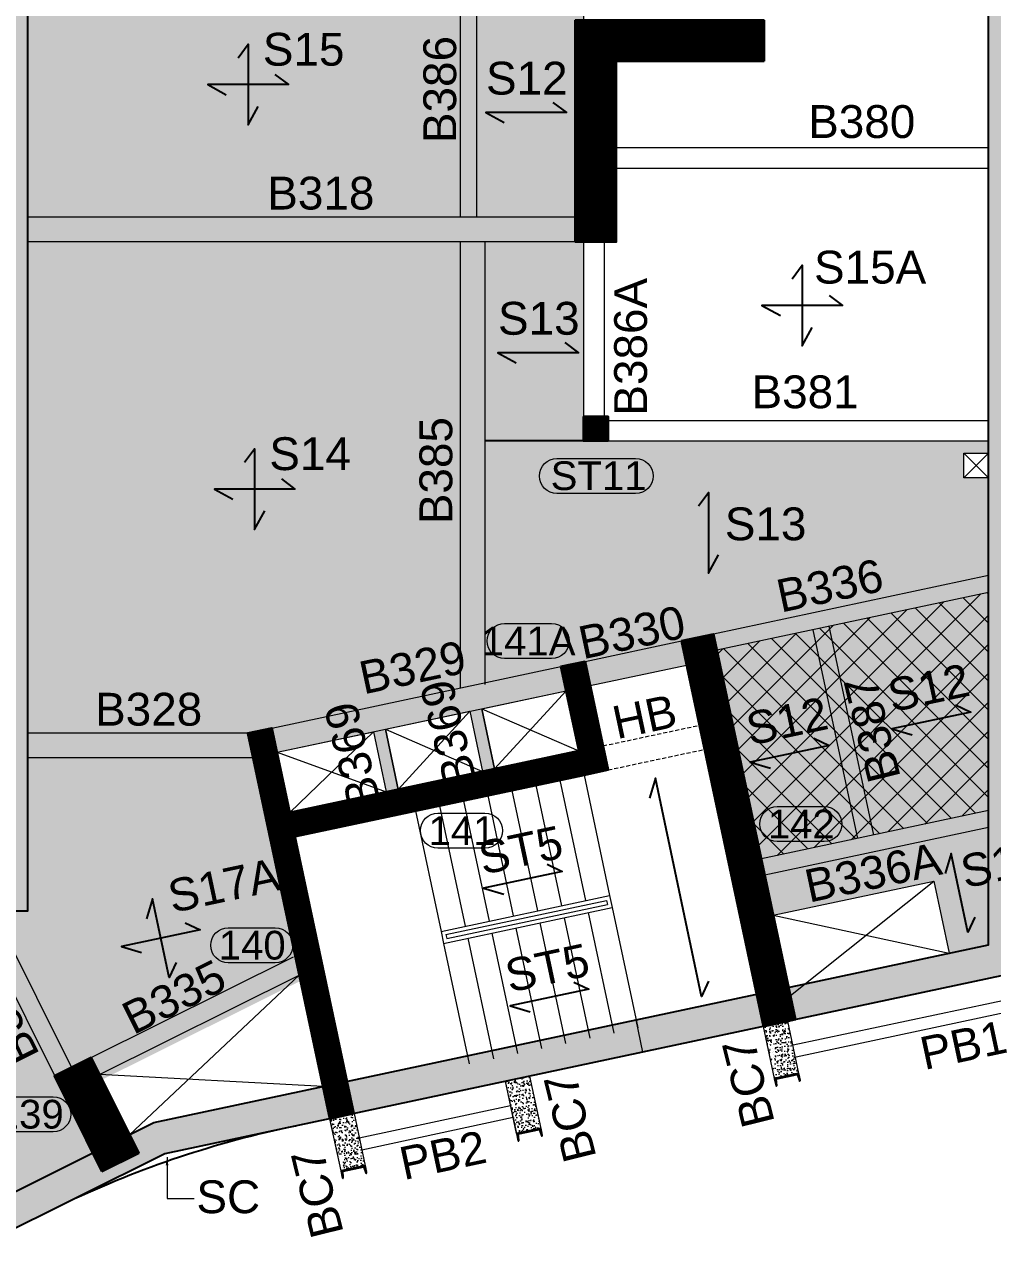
# Model space of a CAD drawing. Header units: millimetres. Extents: x -954 to 225541, y -300291 to -180647.
# Drawn here: x 115228 to 127025, y -234916 to -220089 of the extents above; entities that cross this region are included whole.
import ezdxf
from ezdxf.enums import TextEntityAlignment as Align

# ---------------------------------------------------------------- set-up
doc = ezdxf.new("R2010")
doc.units = ezdxf.units.MM
doc.header["$LTSCALE"] = 100
doc.header["$MEASUREMENT"] = 0
doc.linetypes.add('DASHED', pattern=[0.75, 0.5, -0.25])
for name, color, linetype, lineweight in [('+5200 MM SSL', 250, 'Continuous', 9), ('BEAM', 191, 'Continuous', 20), ('BEAM NO (H)', 121, 'Continuous', 20), ('BEAM NO (V)', 121, 'Continuous', 20), ('COL HATCH', 67, 'Continuous', 25), ('colno', 11, 'Continuous', 15), ('COLUMN', 84, 'Continuous', 30), ('NON STRU. WALL', 3, 'Continuous', 15), ('RET WALL', 31, 'Continuous', 30), ('RET WALL HATCH', 57, 'Continuous', 13), ('SHADE', 252, 'Continuous', 13), ('SLAB MARK', 241, 'Continuous', 25), ('SLAB NO', 52, 'Continuous', 25), ('STAIRCASE', 39, 'Continuous', 9), ('STUB', 2, 'Continuous', 30), ('SUNK', 251, 'Continuous', 9), ('void', 45, 'Continuous', 18)]:
    doc.layers.add(name, color=color, linetype=linetype, lineweight=lineweight)
for name, color, linetype in [('SLAB', 1, 'Continuous'), ('WD-ELE-1', 2, 'Continuous'), ('WD-RCC SLAB HATCH', 253, 'Continuous')]:
    doc.layers.add(name, color=color, linetype=linetype)
doc.styles.add('ARIAL', font='arial.ttf')
doc.dimstyles.new('50', dxfattribs={"dimscale": 50, "dimtxt": 2, "dimasz": 2, "dimexe": 0.5, "dimexo": 0.5, "dimgap": 0.5, "dimtad": 1, "dimdec": 0, "dimzin": 3, "dimdsep": 46, "dimtxsty": 'ARIAL', "dimcen": 0, "dimdle": 1, "dimclrd": 256, "dimclre": 256, "dimclrt": 7, "dimadec": 0, "dimazin": 0, "dimtfac": 1, "dimtdec": 0, "dimtmove": 0, "dimatfit": 3, "dimfxl": 0, "dimtolj": 1, "dimtzin": 0, "dimlwd": -1, "dimlwe": -1, "dimarcsym": 0})
pattern_1 = [(45, (-46170.95, -917447.999), (-8.83883476, 8.83883476), [])]
pattern_2 = [(45, (-98996.892, -734137.501), (-8.83883476, 8.83883476), [])]
pattern_3 = [(50, (-47286.1, -571132.81), (107.589027, -9.41282), [11.25, -123.75]), (355, (-47286.1, -571132.81), (-20.8127, 112.82882), [9, -99]), (100.451444, (-47277.14, -571133.6), (86.776327, 103.415999), [9.561029, -105.171317]), (46.1842, (-47286.1, -571102.81), (160.0862, -24.827892), [16.875, -185.625]), (96.635635, (-47272.76, -571104.88), (140.19929, 146.11779), [14.34155, -157.757064]), (351.184164, (-47286.1, -571102.81), (140.19929, 146.11779), [13.5, -148.5]), (21, (-47271.1, -571110.31), (89.536058, -60.392834), [11.25, -123.75]), (326, (-47271.1, -571110.31), (36.4973, 108.772507), [9, -99]), (71.451445, (-47263.64, -571115.34), (126.033357, 48.379673), [9.561029, -105.171317]), (37.5, (-47286.103, -571132.81), (1.8239783, 49.934078), [0, -97.8, 0, -100.5, 0, -99.375]), (7.5, (-47286.103, -571132.81), (39.4604306, 59.161757), [0, -57.3, 0, -95.55, 0, -37.875]), (327.5, (-47319.553, -571132.81), (80.0733654, -3.3832308), [0, -37.5, 0, -117, 0, -155.25]), (317.5, (-47334.55, -571132.81), (87.477925, 15.015747), [0, -48.75, 0, -77.7, 0, -110.25])]

# ---------------------------------------------------------------- blocks, each defined once
blk = doc.blocks.new('A$C4B8E2928')
at = {"layer": 'NON STRU. WALL', "lineweight": 13}
h = blk.add_hatch(dxfattribs=at)
h.set_pattern_fill('AR-CONC', color=8, scale=15, style=0)
h.set_pattern_definition(pattern_3)
h.paths.add_polyline_path([(123410, -26170), (123117, -26232), (123252, -26868), (123546, -26806)])
h = blk.add_hatch(dxfattribs=at)
h.set_pattern_fill('AR-CONC', color=8, scale=15, style=0)
h.set_pattern_definition(pattern_3)
h.paths.add_polyline_path([(120269, -26839), (119976, -26901), (120111, -27537), (120404, -27475)])
h = blk.add_hatch(dxfattribs=at)
h.set_pattern_fill('AR-CONC', color=8, scale=15, style=0)
h.set_pattern_definition(pattern_3)
h.paths.add_polyline_path([(118130, -27294), (117837, -27356), (117972, -27992), (118265, -27930)])
at = {"layer": 'NON STRU. WALL'}
for points in [[(123117, -26232), (123410, -26170), (123546, -26806), (123252, -26868)], [(119974, -26901), (120269, -26839), (120404, -27475), (120110, -27537)], [(117835, -27357), (118130, -27294), (118265, -27930), (117971, -27992)]]:
    blk.add_lwpolyline(points, close=True, dxfattribs=at)

msp = doc.modelspace()

# ---------------------------------------------------------------- hatches: boundary and pattern name
at = {"layer": '+5200 MM SSL', "lineweight": 13}
h = msp.add_hatch(dxfattribs=at)
h.set_pattern_fill('DOTS', color=5, scale=2000)
h.set_pattern_definition([(0, (-164400.5, -6e-10), (62.5, 125), [0, -125])])
h.paths.add_polyline_path([(122040.2, -202338.9), (121990.2, -202338.9), (121990.2, -201938.9), (123175.2, -201938.9), (123175.2, -199438.9), (125975.2, -199438.9), (125975.2, -201938.9), (126975.2, -201938.9), (126975.2, -198938.9), (118715.2, -198938.9), (118715.2, -199038.9), (118365.2, -199038.9), (118315.2, -199089.7), (118315.2, -202188.9), (115265.2, -202188.9), (115265.2, -199038.9), (96115.2, -199038.9), (96115.2, -198938.9), (84765.2, -198938.9), (84765.2, -203788.9), (86052.2, -203788.9), (86052.2, -205288.9), (84765.2, -205288.9), (84765.2, -207788.9), (86052.2, -207788.9), (86052.2, -209288.9), (84765.2, -209288.9), (84765.2, -211888.9), (86052.2, -211888.9), (86052.2, -213388.9), (84765.2, -213388.9), (84765.2, -229088.9), (88715.2, -229088.9), (88715.2, -230488.9), (91910.2, -230488.9), (91910.2, -230888.9), (91910.2, -233750.2), (92070.3, -234071.6), (94649.8, -232787.3), (96693, -236889.5), (100900.2, -234795), (103533.4, -240074.7), (110064.8, -236823), (109797.4, -236285.9), (110513.6, -235929.3), (110781, -236466.4), (116510.2, -233614.1), (116175.9, -232942.7), (118593, -231739.3), (118867.2, -233027.7), (119160.7, -232965.2), (118525.6, -229982.1), (122340.2, -229170.1), (122121.5, -228143.1), (123295.2, -227893.2), (124148.9, -231903.4), (124540.1, -231820.1), (124352.7, -230939.8), (126308.9, -230523.4), (126496.3, -231403.7), (126975.2, -231301.7), (126975.2, -225613.9), (126675.2, -225613.9), (126675.2, -225313.9), (126975.2, -225313.9), (126975.2, -225163.9), (122040.2, -225163.9), (122040.2, -222738.9), (121940.2, -222738.9), (121940.2, -220038.9), (122040.2, -220038.9)])
h.paths.add_polyline_path([(94035.2, -221063.9), (94835.2, -221063.9), (94835.2, -221413.9), (94035.2, -221413.9)], flags=16)
h.paths.add_polyline_path([(96115.2, -217638.9), (96115.2, -216138.9), (96515.2, -216138.9), (96515.2, -217638.9)], flags=16)
h.paths.add_polyline_path([(96115.2, -213938.9), (96115.2, -212738.9), (96515.2, -212738.9), (96515.2, -213938.9)], flags=16)
h.paths.add_polyline_path([(97965.2, -217638.9), (97965.2, -212583.9), (113278.2, -212583.9), (113278.2, -212138.9), (113578.2, -212138.9), (113578.2, -213638.9), (113278.2, -213638.9), (113278.2, -215138.9), (113578.2, -215138.9), (113578.2, -216638.9), (113278.2, -216638.9), (113278.2, -216258.9), (108128.2, -216258.9), (108128.2, -217638.9)], flags=16)
h.paths.add_polyline_path([(88515.2, -212638.9), (86515.2, -212638.9), (86515.2, -211638.9), (88515.2, -211638.9)], flags=16)
h.paths.add_polyline_path([(86352.2, -212838.9), (86052.2, -212838.9), (86052.2, -212438.9), (86352.2, -212438.9)], flags=16)
h.paths.add_polyline_path([(93840.2, -225588.9), (96115.2, -225588.9), (96115.2, -227738.9), (93840.2, -227738.9)], flags=16)
h.paths.add_polyline_path([(96515.2, -225588.9), (98790.2, -225588.9), (98790.2, -227738.9), (96515.2, -227738.9)], flags=16)
h.paths.add_polyline_path([(97965.2, -211188.9), (97965.2, -206183.9), (113278.2, -206183.9), (113278.2, -206688.9), (113578.2, -206688.9), (113578.2, -208188.9), (113278.2, -208188.9), (113278.2, -209688.9), (113578.2, -209688.9), (113578.2, -211188.9), (113278.2, -211188.9)], flags=16)
h.paths.add_polyline_path([(96115.2, -208438.9), (96115.2, -206938.9), (96515.2, -206938.9), (96515.2, -208438.9)], flags=16)
h.paths.add_polyline_path([(86352.2, -208738.9), (86052.2, -208738.9), (86052.2, -208338.9), (86352.2, -208338.9)], flags=16)
h.paths.add_polyline_path([(96515.2, -229088.9), (97715.2, -229088.9), (97715.2, -230288.9), (96515.2, -230288.9), (96515.2, -229888.9), (96115.2, -229888.9), (96115.2, -229488.9), (96515.2, -229488.9)], flags=16)
h.paths.add_polyline_path([(88515.2, -206238.9), (86515.2, -206238.9), (86515.2, -205238.9), (88515.2, -205238.9)], flags=16)
h.paths.add_polyline_path([(103905.2, -221063.9), (104705.2, -221063.9), (104705.2, -221413.9), (103905.2, -221413.9)], flags=16)
h.paths.add_polyline_path([(88515.2, -204838.9), (86515.2, -204838.9), (86515.2, -203838.9), (88515.2, -203838.9)], flags=16)
h.paths.add_polyline_path([(96115.2, -204788.9), (96115.2, -203288.9), (96515.2, -203288.9), (96515.2, -204788.9)], flags=16)
h.paths.add_polyline_path([(86352.2, -204738.9), (86052.2, -204738.9), (86052.2, -204338.9), (86352.2, -204338.9)], flags=16)
h.paths.add_polyline_path([(97965.2, -204788.9), (97965.2, -201788.9), (103776.7, -201788.9), (109542.7, -201788.9), (109542.7, -204788.9)], flags=16)
h.paths.add_polyline_path([(106315.2, -225588.9), (108590.2, -225588.9), (108590.2, -227738.9), (106315.2, -227738.9)], flags=16)
h.paths.add_polyline_path([(104715.2, -229088.9), (105015.2, -229088.9), (105015.2, -228788.9), (105415.2, -228788.9), (105415.2, -229088.9), (105915.2, -229088.9), (105915.2, -230288.9), (104715.2, -230288.9)], flags=16)
h.paths.add_polyline_path([(109215.2, -221063.9), (110015.2, -221063.9), (110015.2, -221413.9), (109215.2, -221413.9)], flags=16)
h.paths.add_polyline_path([(97815.2, -200888.9), (97815.2, -200288.9), (99315.2, -200288.9), (99315.2, -200888.9)], flags=16)
h.paths.add_polyline_path([(108515.2, -229088.9), (108815.2, -229088.9), (108815.2, -228788.9), (109215.2, -228788.9), (109215.2, -229088.9), (109715.2, -229088.9), (109715.2, -230288.9), (108515.2, -230288.9)], flags=16)
h.paths.add_polyline_path([(103915.2, -200888.9), (103915.2, -200288.9), (105415.2, -200288.9), (105415.2, -200888.9)], flags=16)
h.paths.add_polyline_path([(114065.2, -216073.9), (114065.2, -215073.9), (114865.2, -215073.9), (114865.2, -215373.9), (115265.2, -215373.9), (115265.2, -212288.9), (118315.2, -212288.9), (118315.2, -216888.4), (118315.5, -216888.9), (115265.2, -216888.9), (115265.2, -215773.9), (114865.2, -215773.9), (114865.2, -216073.9)], flags=16)
h.paths.add_polyline_path([(104047.3, -238310.9), (104136.8, -238266.3), (104181.3, -238355.8), (104091.8, -238400.4)], flags=16)
h.paths.add_polyline_path([(114065.2, -209013.9), (114065.2, -208013.9), (114865.2, -208013.9), (114865.2, -208313.9), (115265.2, -208313.9), (115265.2, -207388.9), (118315.2, -207388.9), (118315.2, -211988.9), (115265.2, -211988.9), (115265.2, -208713.9), (114865.2, -208713.9), (114865.2, -209013.9)], flags=16)
h.paths.add_polyline_path([(108815.2, -200888.9), (108815.2, -200288.9), (110315.2, -200288.9), (110315.2, -200888.9)], flags=16)
h.paths.add_polyline_path([(114065.2, -206288.9), (114065.2, -205288.9), (114865.2, -205288.9), (115265.2, -205343.9), (115265.2, -202488.9), (118315.2, -202488.9), (118315.2, -207088.9), (115265.2, -207088.9), (115265.2, -205743.9), (114865.2, -205743.9), (114865.2, -206288.9)], flags=16)
h.paths.add_polyline_path([(113278.2, -204638.9), (113278.2, -203138.9), (113578.2, -203138.9), (113578.2, -204638.9)], flags=16)
h.paths.add_polyline_path([(111665.2, -201808.9), (111665.2, -199808.9), (112665.2, -199808.9), (112665.2, -201808.9)], flags=16)
h.paths.add_polyline_path([(118615.2, -213018.9), (118615.2, -212018.9), (119115.2, -212018.9), (119115.2, -213018.9)], flags=16)
h.paths.add_polyline_path([(113865.2, -201808.9), (113865.2, -199808.9), (114865.2, -199808.9), (114865.2, -201808.9)], flags=16)
h.paths.add_polyline_path([(118615.2, -209163.9), (118615.2, -208163.9), (119115.2, -208163.9), (119115.2, -209163.9)], flags=16)
h.paths.add_polyline_path([(118307, -228955.1), (119480.7, -228705.3), (119636.9, -229438.8), (118463.2, -229688.7)], flags=16)
h.paths.add_polyline_path([(118615.2, -205298.9), (118615.2, -204298.9), (119115.2, -204298.9), (119115.2, -205298.9)], flags=16)
h.paths.add_polyline_path([(119627.4, -228674), (120654.4, -228455.4), (120810.6, -229189), (119783.6, -229407.6)], flags=16)
h.paths.add_polyline_path([(120801.1, -228424.2), (121828.1, -228205.6), (121984.3, -228939.1), (120957.3, -229157.7)], flags=16)
at = {"layer": 'COL HATCH'}
h = msp.add_hatch(dxfattribs=at)
h.set_pattern_fill('ANSI31', color=256, scale=100, style=0)
h.set_pattern_definition([(45, (-98896.892, -734137.501), (-8.83883476, 8.83883476), [])])
h.paths.add_polyline_path([(124240.2, -220538.9), (124240.2, -220038.9), (121940.2, -220038.9), (121940.2, -222738.9), (122440.2, -222738.9), (122440.2, -220538.9)])
h = msp.add_hatch(dxfattribs=at)
h.set_pattern_fill('ANSI31', color=256, scale=100, style=0)
h.set_pattern_definition(pattern_2)
h.paths.add_polyline_path([(123232.8, -227599.8), (123624, -227516.5), (124623.4, -232211.3), (124232.2, -232294.6)])
h = msp.add_hatch(dxfattribs=at)
h.set_pattern_fill('ANSI31', color=256, scale=100, style=0)
h.set_pattern_definition(pattern_2)
h.paths.add_polyline_path([(121765.6, -227912.1), (122059.1, -227849.7), (122340.2, -229170.1), (122046.7, -229232.5)])
h = msp.add_hatch(dxfattribs=at)
h.set_pattern_fill('ANSI31', color=256, scale=100, style=0)
h.set_pattern_definition(pattern_1)
h.paths.add_polyline_path([(117951.1, -228724.1), (118244.5, -228661.7), (119243.9, -233356.5), (118950.5, -233418.9)])
h = msp.add_hatch(dxfattribs=at)
h.set_pattern_fill('ANSI31', color=256, scale=100, style=0)
h.set_pattern_definition(pattern_1)
h.paths.add_polyline_path([(118463.2, -229688.7), (118525.6, -229982.1), (122046.7, -229232.5), (121984.3, -228939.1)])
h = msp.add_hatch(dxfattribs=at)
h.set_pattern_fill('ANSI31', color=256, scale=100, angle=-0.02845, style=0)
h.set_pattern_definition([(251.467025, (272203.213, 246771.18), (11.85176104, -3.9731298), [])])
h.paths.add_polyline_path([(116174, -234060.7), (116621.6, -233837.9), (116042.2, -232674.1), (115594.6, -232897)])
at = {"layer": 'RET WALL HATCH'}
h = msp.add_hatch(dxfattribs=at)
h.set_pattern_fill('ANSI33', color=256, scale=1000, style=0)
h.set_pattern_definition([(45, (180198, 657046.5), (-176.776695, 176.776695), []), (45, (180374.77, 657046.5), (-176.776695, 176.776695), [125, -62.5])])
h.paths.add_polyline_path([(114865.2, -211188.9), (96515.2, -211188.9), (96515.2, -205288.9), (114865.2, -205288.9)], flags=16)
h.paths.add_polyline_path([(114865.2, -204788.9), (96515.2, -204788.9), (96515.2, -199038.9), (114865.2, -199038.9)], flags=16)
h.paths.add_polyline_path([(114865.2, -211688.9), (114865.2, -217638.9), (96515.2, -217638.9), (96515.2, -211688.9)], flags=16)
h.paths.add_polyline_path([(114865.2, -218038.9), (114865.2, -230488.9), (106315.2, -230488.9), (106315.2, -218038.9)], flags=16)
h.paths.add_polyline_path([(105915.2, -218038.9), (105915.2, -230488.9), (96515.2, -230488.9), (96515.2, -218038.9)], flags=16)
h.paths.add_polyline_path([(96115.2, -211238.9), (84765.2, -211238.9), (84765.2, -211638.9), (96115.2, -211638.9), (96115.2, -217638.9), (84765.2, -217638.9), (84765.2, -218038.9), (96115.2, -218038.9), (96115.2, -230488.9), (84765.2, -230488.9), (84765.2, -198938.9), (96115.2, -198938.9), (96115.2, -204838.9), (84765.2, -204838.9), (84765.2, -205238.9), (96115.2, -205238.9)], flags=16)
h.paths.add_polyline_path([(100720.6, -235331.2), (103171.9, -240254.7), (99322.5, -242171.2), (96871.3, -237247.6)], flags=16)
h.paths.add_polyline_path([(94470.6, -233323.2), (96331.3, -237060.5), (98964.5, -242349.4), (88490.7, -247563.9), (83997.2, -238538.2), (92443.2, -234332.7)], flags=16)
h.paths.add_polyline_path([(84765.2, -205238.9), (84765.2, -204838.9), (86052.2, -204838.9), (86052.2, -205238.9)], flags=16)
h.paths.add_polyline_path([(96515.2, -201188.9), (96115.2, -201188.9), (96115.2, -199038.9), (96515.2, -199038.9)], flags=16)
h.paths.add_polyline_path([(96115.2, -230488.9), (96115.2, -229088.9), (96515.2, -229088.9), (96515.2, -230488.9)], flags=16)
h.paths.add_polyline_path([(106315.2, -229088.9), (106315.2, -230488.9), (105915.2, -230488.9), (105915.2, -229088.9)], flags=16)
h.paths.add_polyline_path([(94716.9, -233817.5), (95074.7, -233639.3), (94650.2, -232786.4), (83461.5, -238359.9), (88310.9, -248100.3), (100127.4, -242217.3), (99949.2, -241859.2), (99949.3, -241859.2), (100127.4, -242217.3), (116940, -233846.9), (127375.2, -231625.5), (127375.2, -198538.9), (84365.2, -198538.9), (84365.2, -230888.9), (98715.2, -230888.9), (98715.2, -230488.9), (101415.2, -230488.9), (101415.2, -230888.9), (115265.2, -230888.9), (115265.2, -199038.9), (118715.2, -199038.9), (118715.2, -198938.9), (126975.2, -198938.9), (126975.2, -231301.7), (116807.1, -233466.2), (103533.4, -240074.7), (100900.4, -234794.8), (96693, -236889.5), (96033, -235564), (95674.9, -235742.3), (95006.2, -234399.5), (95364.3, -234221.3), (95364.3, -234221.3), (95006.5, -234399.4)])
at = {"layer": 'STUB', "lineweight": 15}
h = msp.add_hatch(dxfattribs=at)
h.set_pattern_fill('ANSI31', color=67, scale=100, angle=-116.467025, style=0)
h.paths.add_polyline_path([(122040.2, -224863.9), (122040.2, -225163.9), (122340.2, -225163.9), (122340.2, -224863.9)])
at = {"layer": 'SUNK'}
h = msp.add_hatch(dxfattribs=at)
h.set_pattern_fill('ANSI37', color=256, scale=2000)
h.paths.add_polyline_path([(123665.6, -227712.2), (126974.9, -227006.3), (126974.9, -229664.5), (124206.7, -230253.8)])
at = {"layer": 'WD-RCC SLAB HATCH', "ltscale": 1000}
h = msp.add_hatch(dxfattribs=at)
h.set_pattern_fill('ANSI31', color=256, scale=45, angle=-257.98261)
h.set_pattern_definition([(147.01738666, (1009921.4247, -119285.7315), (-3.062162878, -4.71845139), [])])
h.paths.add_polyline_path([(124367.5, -232930.4), (124385.6, -233015.5, 0.4142136), (124389.2, -233017.8), (124392.2, -233017.1, 0.3816891), (124394.5, -233013.9), (124387.2, -232938.9, -0.3816891), (124391.1, -232933.5), (124640.6, -232880.4, -0.3816891), (124646.4, -232883.7), (124670.3, -232955.2, 0.3816891), (124673.7, -232957.2), (124676.7, -232956.6, 0.4142136), (124679, -232953), (124660.9, -232867.9)])
h = msp.add_hatch(dxfattribs=at)
h.set_pattern_fill('ANSI31', color=256, scale=45, angle=-257.98261)
h.set_pattern_definition([(147.01738666, (1006780.085, -119954.7836), (-3.062162878, -4.71845139), [])])
h.paths.add_polyline_path([(121226.2, -233599.4), (121244.3, -233684.5, 0.4142136), (121247.8, -233686.8), (121250.8, -233686.2, 0.3816891), (121253.2, -233683), (121245.9, -233608, -0.3816891), (121249.8, -233602.6), (121499.3, -233549.5, -0.3816891), (121505.1, -233552.8), (121528.9, -233624.3, 0.3816891), (121532.4, -233626.3), (121535.4, -233625.6, 0.4142136), (121537.7, -233622.1), (121519.6, -233537)])
h = msp.add_hatch(dxfattribs=at)
h.set_pattern_fill('ANSI31', color=256, scale=45, angle=-257.98261)
h.set_pattern_definition([(147.01738666, (1004640.9266, -120409.8095), (-3.062162878, -4.71845139), [])])
h.paths.add_polyline_path([(119087, -234054.5), (119105.1, -234139.5, 0.4142136), (119108.7, -234141.9), (119111.7, -234141.2, 0.3816891), (119114, -234138), (119106.7, -234063, -0.3816891), (119110.7, -234057.6), (119360.1, -234004.5, -0.3816891), (119365.9, -234007.8), (119389.8, -234079.3, 0.3816891), (119393.2, -234081.3), (119396.2, -234080.6, 0.4142136), (119398.6, -234077.1), (119380.4, -233992)])

# ---------------------------------------------------------------- linework, layer by layer
at = {"layer": '+5200 MM SSL', "color": 5}
msp.add_lwpolyline([(96115.2, -199038.9), (118715.2, -199038.9), (118715.2, -198938.9), (126975.2, -198938.9), (126975.2, -201938.9), (121990.2, -201938.9), (121990.2, -202338.9), (122040.2, -202338.9), (122040.2, -220038.9), (121940.2, -220038.9), (121940.2, -222738.9), (122040.2, -222738.9), (122040.2, -225163.9), (126975.2, -225163.9), (126975.2, -231301.7), (116807.1, -233466.2), (103533.4, -240074.7)], dxfattribs=at)
at = {"layer": 'BEAM'}
for p, q in [((120538.7, -219038.9), (120538.7, -222438.9)), ((120738.7, -219038.9), (120738.7, -222438.9)), ((122440.2, -221588.9), (126975.2, -221588.9)), ((122440.2, -221838.9), (126975.2, -221838.9)), ((121940.2, -222438.9), (115265.2, -222438.9)), ((121940.2, -222738.9), (115265.2, -222738.9)), ((120538.7, -222738.9), (120538.7, -228173.3)), ((120838.7, -222738.9), (120838.7, -228130.7)), ((122040.2, -222738.9), (122040.2, -224863.9)), ((122290.2, -222738.9), (122290.2, -224863.9)), ((122340.2, -224913.9), (126975.2, -224913.9)), ((122340.2, -225163.9), (126975.2, -225163.9)), ((126975.2, -226803.2), (123624, -227516.5)), ((126975.2, -227007.6), (123665.6, -227712.2)), ((125576.3, -229963.7), (125035, -227420.7)), ((125380.7, -230005.3), (124839.3, -227462.3)), ((122059.1, -227849.7), (123232.8, -227599.8)), ((122121.5, -228143.1), (123295.2, -227893.2)), ((118244.5, -228661.7), (121765.6, -227912.1)), ((118307, -228955.1), (121828.1, -228205.6)), ((120654.4, -228455.4), (120810.6, -229189)), ((120801.1, -228424.2), (120957.3, -229157.7)), ((117951.1, -228724.1), (115265.2, -228724.1)), ((119480.7, -228705.3), (119636.9, -229438.8)), ((119627.4, -228674), (119783.6, -229407.6)), ((118015, -229024.1), (115265.2, -229024.1)), ((126975.2, -229665.9), (124207, -230255.2)), ((126975.2, -229870.4), (124248.6, -230450.8)), ((115804.3, -232792.5), (114956.6, -231092)), ((115598.4, -232895.1), (114750.8, -231194.6)), ((116042.2, -232674.1), (118505.4, -231447.8)), ((116144.7, -232880), (118577.9, -231668.6)), ((128402.6, -231713.6), (124596.3, -232523.8)), ((128433.8, -231860.3), (124632.4, -232669.5)), ((122765, -232606.9), (122681.8, -232215.7)), ((119307.6, -233649.7), (121152.9, -233257.2)), ((119338.8, -233796.4), (121183.7, -233401.2))]:
    msp.add_line(p, q, dxfattribs=at)
at = {"layer": 'BEAM', "linetype": 'DASHED'}
for p, q in [((122277.7, -228876.7), (123451.4, -228626.8)), ((122340.2, -229170.1), (123513.9, -228920.2))]:
    msp.add_line(p, q, dxfattribs=at)
at = {"layer": 'BEAM'}
for points in [[(124367.5, -232930.4), (124232.2, -232294.6)], [(124525.6, -232232.1), (124660.9, -232867.9)], [(121384.3, -232901.2), (121519.6, -233537)], [(121226.2, -233599.4), (121090.8, -232963.7)], [(119245.1, -233356.2), (119380.4, -233992)], [(119087, -234054.5), (118951.7, -233418.7)]]:
    msp.add_lwpolyline(points, dxfattribs=at)
at = {"layer": 'colno'}
msp.add_lwpolyline([(121717.2, -225804.5, -1), (121717.2, -225377.1), (122674.2, -225377.1, -1), (122674.2, -225804.5)], format="xyb", close=True, dxfattribs=at)
at = {"layer": 'colno', "elevation": -1455.5}
for points in [[(121079.5, -227813.5, -1), (121079.5, -227386.1), (121652.1, -227386.1, -1), (121652.1, -227813.5)], [(124401.3, -230043.9, -1), (124401.3, -229616.5), (124973.9, -229616.5, -1), (124973.9, -230043.9)], [(120267.4, -230123.9, -1), (120267.4, -229696.5), (120840, -229696.5, -1), (120840, -230123.9)], [(117711.8, -231519.3, -1), (117711.8, -231091.9), (118284.4, -231091.9, -1), (118284.4, -231519.3)], [(115007.4, -233577.7, -1), (115007.6, -233150.3), (115580.2, -233150.6, -1), (115579.9, -233578)]]:
    msp.add_lwpolyline(points, format="xyb", close=True, dxfattribs=at)
at = {"layer": 'COLUMN'}
msp.add_line((122440.2, -220538.9), (121940.2, -220538.9), dxfattribs=at)
for points in [[(124240.2, -220538.9), (124240.2, -220038.9), (121940.2, -220038.9), (121940.2, -222738.9), (122440.2, -222738.9), (122440.2, -220538.9)], [(123232.8, -227599.8), (123624, -227516.5), (124623.4, -232211.3), (124232.2, -232294.6)], [(121765.6, -227912.1), (122059.1, -227849.7), (122340.2, -229170.1), (122046.7, -229232.5)], [(117951.1, -228724.1), (118244.5, -228661.7), (119243.9, -233356.5), (118950.5, -233418.9)], [(118463.2, -229688.7), (118525.6, -229982.1), (122046.7, -229232.5), (121984.3, -228939.1)], [(116174, -234060.7), (116621.6, -233837.9), (116042.2, -232674.1), (115594.6, -232897)]]:
    msp.add_lwpolyline(points, close=True, dxfattribs=at)
at = {"layer": 'RET WALL', "lineweight": 25}
msp.add_lwpolyline([(116807.1, -233466.2), (126975.2, -231301.7), (126975.2, -198938.9), (118665.2, -198938.9), (118665.2, -199038.9), (115265.2, -199038.9), (115265.2, -230888.9), (84365.2, -230888.9), (84365.2, -198538.9), (127375.2, -198538.9), (127375.2, -231625.5), (116940, -233846.9), (88310.9, -248100.3), (83461.5, -238359.9), (94650.2, -232786.4), (96693, -236889.5), (100900.4, -234794.8), (103533.4, -240074.7), (116807.1, -233466.2)], dxfattribs=at)
at = {"layer": 'SLAB'}
msp.add_arc((120976.7, -245433.4), 12173.4, 101.58299, 115.38654, dxfattribs=at)
at = {"layer": 'SLAB MARK'}
msp.add_line((122040.2, -225163.9), (120838.7, -225163.9), dxfattribs=at)
for points in [[(117831.8, -220495.9), (117954.6, -220332.3), (117954.6, -221313.9), (118077.4, -221089)], [(118281.8, -220700.3), (118445.4, -220823.1), (117463.8, -220823.1), (117688.8, -220945.9)], [(121667.8, -221040.3), (121831.4, -221163.1), (120849.8, -221163.1), (121074.8, -221285.9)], [(121813.8, -223965.3), (121977.4, -224088.1), (120995.8, -224088.1), (121220.8, -224210.9)], [(117910.8, -225421.9), (118033.6, -225258.3), (118033.6, -226239.9), (118156.4, -226014.9)], [(118360.8, -225626.3), (118524.4, -225749.1), (117542.8, -225749.1), (117767.8, -225871.9)], [(126571.9, -228379.5), (126757.5, -228465.5), (125797.4, -228669.9), (126043, -228743.2)], [(124846.9, -228785.5), (125032.5, -228871.5), (124072.4, -229075.9), (124318, -229149.2)], [(123562.2, -231742.7), (123476.2, -231928.3), (122918.8, -229269.2), (122845.5, -229514.8)], [(126809.5, -230961.9), (126723.5, -231147.5), (126519.1, -230187.4), (126445.8, -230433)], [(121596.7, -230319.8), (121782.3, -230405.8), (120822.2, -230610.2), (121067.8, -230683.5)], [(117079.3, -231514.6), (116993.2, -231700.2), (116788.9, -230740.1), (116715.6, -230985.7)], [(117185.5, -231031.9), (117371.1, -231118), (116411, -231322.3), (116656.6, -231395.6)], [(121920.7, -231754.5), (122106.3, -231840.6), (121146.2, -232044.9), (121391.8, -232118.2)]]:
    msp.add_lwpolyline(points, dxfattribs=at)
at = {"layer": 'SLAB MARK', "elevation": 0}
for points in [[(124581.6, -223186.8), (124704.4, -223023.2), (124704.4, -224004.7), (124827.2, -223779.8)], [(125031.6, -223391.1), (125195.2, -223513.9), (124213.6, -223513.9), (124438.6, -223636.8)], [(123439.4, -225955.5), (123562.2, -225791.9), (123562.2, -226773.5), (123685, -226548.5)]]:
    msp.add_lwpolyline(points, dxfattribs=at)
at = {"layer": 'STAIRCASE'}
for points in [[(121459.9, -229357.5), (121772.2, -230824.6)], [(121753.3, -229295), (122065.6, -230762.1)], [(122046.7, -229232.5), (122359, -230699.7)], [(120873, -229482.4), (121185.3, -230949.5)], [(121166.5, -229419.9), (121478.8, -230887.1)], [(119992.7, -229669.8), (120305.1, -231136.9)], [(120286.2, -229607.3), (120598.5, -231074.4)], [(120579.6, -229544.9), (120891.9, -231012)], [(120305.1, -231136.9), (122359, -230699.7)], [(122359, -230699.7), (122390.3, -230846.4)], [(120336.3, -231283.6), (122390.3, -230846.4)], [(120364.4, -231175.4), (122320.5, -230759)], [(120374.8, -231224.3), (122331, -230807.9)], [(122320.5, -230759), (122331, -230807.9)], [(122390.3, -230846.4), (122702.6, -232313.5)], [(121803.4, -230971.3), (122115.7, -232438.4)], [(122096.8, -230908.8), (122409.2, -232376)], [(120305.1, -231136.9), (120336.3, -231283.6)], [(121216.6, -231096.2), (121528.9, -232563.4)], [(121510, -231033.8), (121822.3, -232500.9)], [(120336.3, -231283.6), (120648.6, -232750.7)], [(120364.4, -231175.4), (120374.8, -231224.3)], [(120629.7, -231221.2), (120942, -232688.3)], [(120923.1, -231158.7), (121235.5, -232625.8)]]:
    msp.add_lwpolyline(points, dxfattribs=at)
at = {"layer": 'STUB'}
msp.add_lwpolyline([(122040.2, -224863.9), (122040.2, -225163.9), (122340.2, -225163.9), (122340.2, -224863.9)], close=True, dxfattribs=at)
at = {"layer": 'void'}
for p, q in [((126975.2, -225313.9), (126675.2, -225613.9)), ((126675.2, -225313.9), (126975.2, -225613.9)), ((121828.1, -228205.6), (120957.3, -229157.7)), ((120654.4, -228455.4), (119783.6, -229407.6)), ((120801.1, -228424.2), (121984.3, -228939.1)), ((119480.7, -228705.3), (118463.2, -229688.7)), ((119627.4, -228674), (120810.6, -229189)), ((118307, -228955.1), (119636.9, -229438.8)), ((124560.9, -231917.9), (126308.9, -230523.4)), ((124352.7, -230939.8), (126496.3, -231403.7)), ((116510.2, -233614.1), (118578, -231669.2)), ((118867.2, -233027.7), (116144.7, -232880))]:
    msp.add_line(p, q, dxfattribs=at)
for points in [[(126975.2, -225313.9), (126975.2, -225613.9), (126675.2, -225613.9), (126675.2, -225313.9)], [(126308.9, -230523.4), (126496.3, -231403.7), (124540.1, -231820.1), (124352.7, -230939.8)]]:
    msp.add_lwpolyline(points, close=True, dxfattribs=at)
for points in [[(118525.6, -229982.1), (122340.2, -229170.1), (122121.5, -228143.1), (123295.2, -227893.2), (124148.9, -231903.4), (119160.7, -232965.2), (118525.6, -229982.1)], [(120801.1, -228424.2), (121828.1, -228205.6), (121984.3, -228939.1), (120957.3, -229157.7), (120801.1, -228424.2)], [(119627.4, -228674), (120654.4, -228455.4), (120810.6, -229189), (119783.6, -229407.6), (119627.4, -228674)], [(118307, -228955.1), (119480.7, -228705.3), (119636.9, -229438.8), (118463.2, -229688.7), (118307, -228955.1)], [(116144.7, -232880), (118578, -231669.2), (118867.2, -233027.7), (116807.1, -233466.2), (116510.2, -233614.1), (116175.9, -232942.7)]]:
    msp.add_lwpolyline(points, dxfattribs=at)
at = {"layer": 'WD-ELE-1', "ltscale": 1000}
for points in [[(124640.6, -232880.4, -0.3816891), (124646.4, -232883.7), (124670.3, -232955.2, 0.3816891), (124673.7, -232957.2), (124676.7, -232956.6, 0.4142136), (124679, -232953), (124660.9, -232867.9), (124367.5, -232930.4), (124385.6, -233015.5, 0.4142136), (124389.2, -233017.8), (124392.2, -233017.1, 0.3816891), (124394.5, -233013.9), (124387.2, -232938.9, -0.3816891), (124391.1, -232933.5), (124640.6, -232880.4)], [(121499.3, -233549.5, -0.3816891), (121505.1, -233552.8), (121528.9, -233624.3, 0.3816891), (121532.4, -233626.3), (121535.4, -233625.6, 0.4142136), (121537.7, -233622.1), (121519.6, -233537), (121226.2, -233599.4), (121244.3, -233684.5, 0.4142136), (121247.8, -233686.8), (121250.8, -233686.2, 0.3816891), (121253.2, -233683), (121245.9, -233608, -0.3816891), (121249.8, -233602.6), (121499.3, -233549.5)], [(119360.1, -234004.5, -0.3816891), (119365.9, -234007.8), (119389.8, -234079.3, 0.3816891), (119393.2, -234081.3), (119396.2, -234080.6, 0.4142136), (119398.6, -234077.1), (119380.4, -233992), (119087, -234054.5), (119105.1, -234139.5, 0.4142136), (119108.7, -234141.9), (119111.7, -234141.2, 0.3816891), (119114, -234138), (119106.7, -234063, -0.3816891), (119110.7, -234057.6), (119360.1, -234004.5)]]:
    msp.add_lwpolyline(points, format="xyb", dxfattribs=at)

# ---------------------------------------------------------------- block references
at = {"layer": 'NON STRU. WALL'}
msp.add_blockref('A$C4B8E2928', (1115.2, -206062.3), dxfattribs=at)

# ---------------------------------------------------------------- texts
at = {"layer": 'BEAM NO (H)', "style": 'ARIAL'}
for s, p in [('B380', (125430, -221273)), ('B318', (118840.2, -222144.6, 0)), ('B381', (124740, -224565)), ('B328', (116742.6, -228431.1, 0))]:
    msp.add_text(s, height=400, dxfattribs=at).set_placement(p, align=Align.MIDDLE_CENTER)
for s, rotation, p in [('B336', 12.01739, (125040.8, -226923.8)), ('B330', 12.01739, (122628.8, -227492.8)), ('B329', 12.01739, (119957, -227920.2)), ('HB', 12.01739, (122783.8, -228520.8)), ('B336A', 12.01739, (125566.8, -230417.8)), ('B335', 26.46703, (117050.6, -231934)), ('PB1', 12.01739, (126668.1, -232520.8)), ('PB2', 12.01739, (120325.9, -233861.7))]:
    msp.add_text(s, height=400, rotation=rotation, dxfattribs=at).set_placement(p, align=Align.MIDDLE_CENTER)
at = {"layer": 'BEAM NO (V)', "style": 'ARIAL'}
for s, rotation, p in [('B386', 90, (120289, -220883)), ('B386A', 90, (122614, -224016)), ('B385', 90, (120241.5, -225524.9, 0)), ('B369', 103.91714, (120392.5, -228722.4)), ('B387', 103.91714, (125556.4, -228675.2)), ('B369', 103.91714, (119226.4, -228993.2)), ('B368', 116.49548, (114950.9, -232145.2)), ('BC7', 103.91714, (124047.6, -232983.3)), ('BC7', 103.91714, (121875, -233407)), ('BC7', 103.91714, (118795.4, -234328.2))]:
    msp.add_text(s, height=400, rotation=rotation, dxfattribs=at).set_placement(p, align=Align.MIDDLE_CENTER)
at = {"layer": 'colno', "style": 'ARIAL'}
for s, p in [('ST11', (122224.4, -225586.5, -10188.5)), ('141A', (121372.1, -227599.3, -11644)), ('142', (124693.8, -229829.7, -11644)), ('141', (120559.9, -229909.7, -11644)), ('140', (118004.4, -231305.1, -11644))]:
    msp.add_text(s, height=350, dxfattribs=at).set_placement(p, align=Align.MIDDLE_CENTER)
msp.add_text('139', height=350, rotation=359.97155, dxfattribs=at).set_placement((115300, -233363.7, -11644), align=Align.MIDDLE_CENTER)
at = {"layer": 'SLAB NO', "style": 'ARIAL'}
for s, p in [('S15', (118133.9, -220592.4, 0)), ('S12', (120852.8, -220944.4, 0)), ('S15A', (124849, -223246.2)), ('S13', (120998.8, -223869.4, 0)), ('S14', (118212.9, -225518.4, 0)), ('S13', (123762, -226373)), ('SC', (117324.6, -234569.4))]:
    msp.add_text(s, height=400, dxfattribs=at).set_placement(p)
for s, p in [('S12', (125799.6, -228467.2, 0)), ('S12', (124074.6, -228873.2, 0)), ('ST5', (120814.7, -230447.7, 0)), ('S12', (126687.6, -230613.2, 0)), ('S17A', (117030, -230913.6, 0)), ('ST5', (121138.7, -231882.5, 0))]:
    msp.add_text(s, height=400, rotation=12.01739, dxfattribs=at).set_placement(p)

# ---------------------------------------------------------------- leaders
at = {"layer": 'SHADE'}
msp.add_leader([(116967, -233888), (116967, -234389), (117298, -234389)], dimstyle='50', override={"dimgap": 0.5, "dimtad": 0, "dimarcsym": 1}, dxfattribs=at)

doc.saveas('drawing.dxf')
